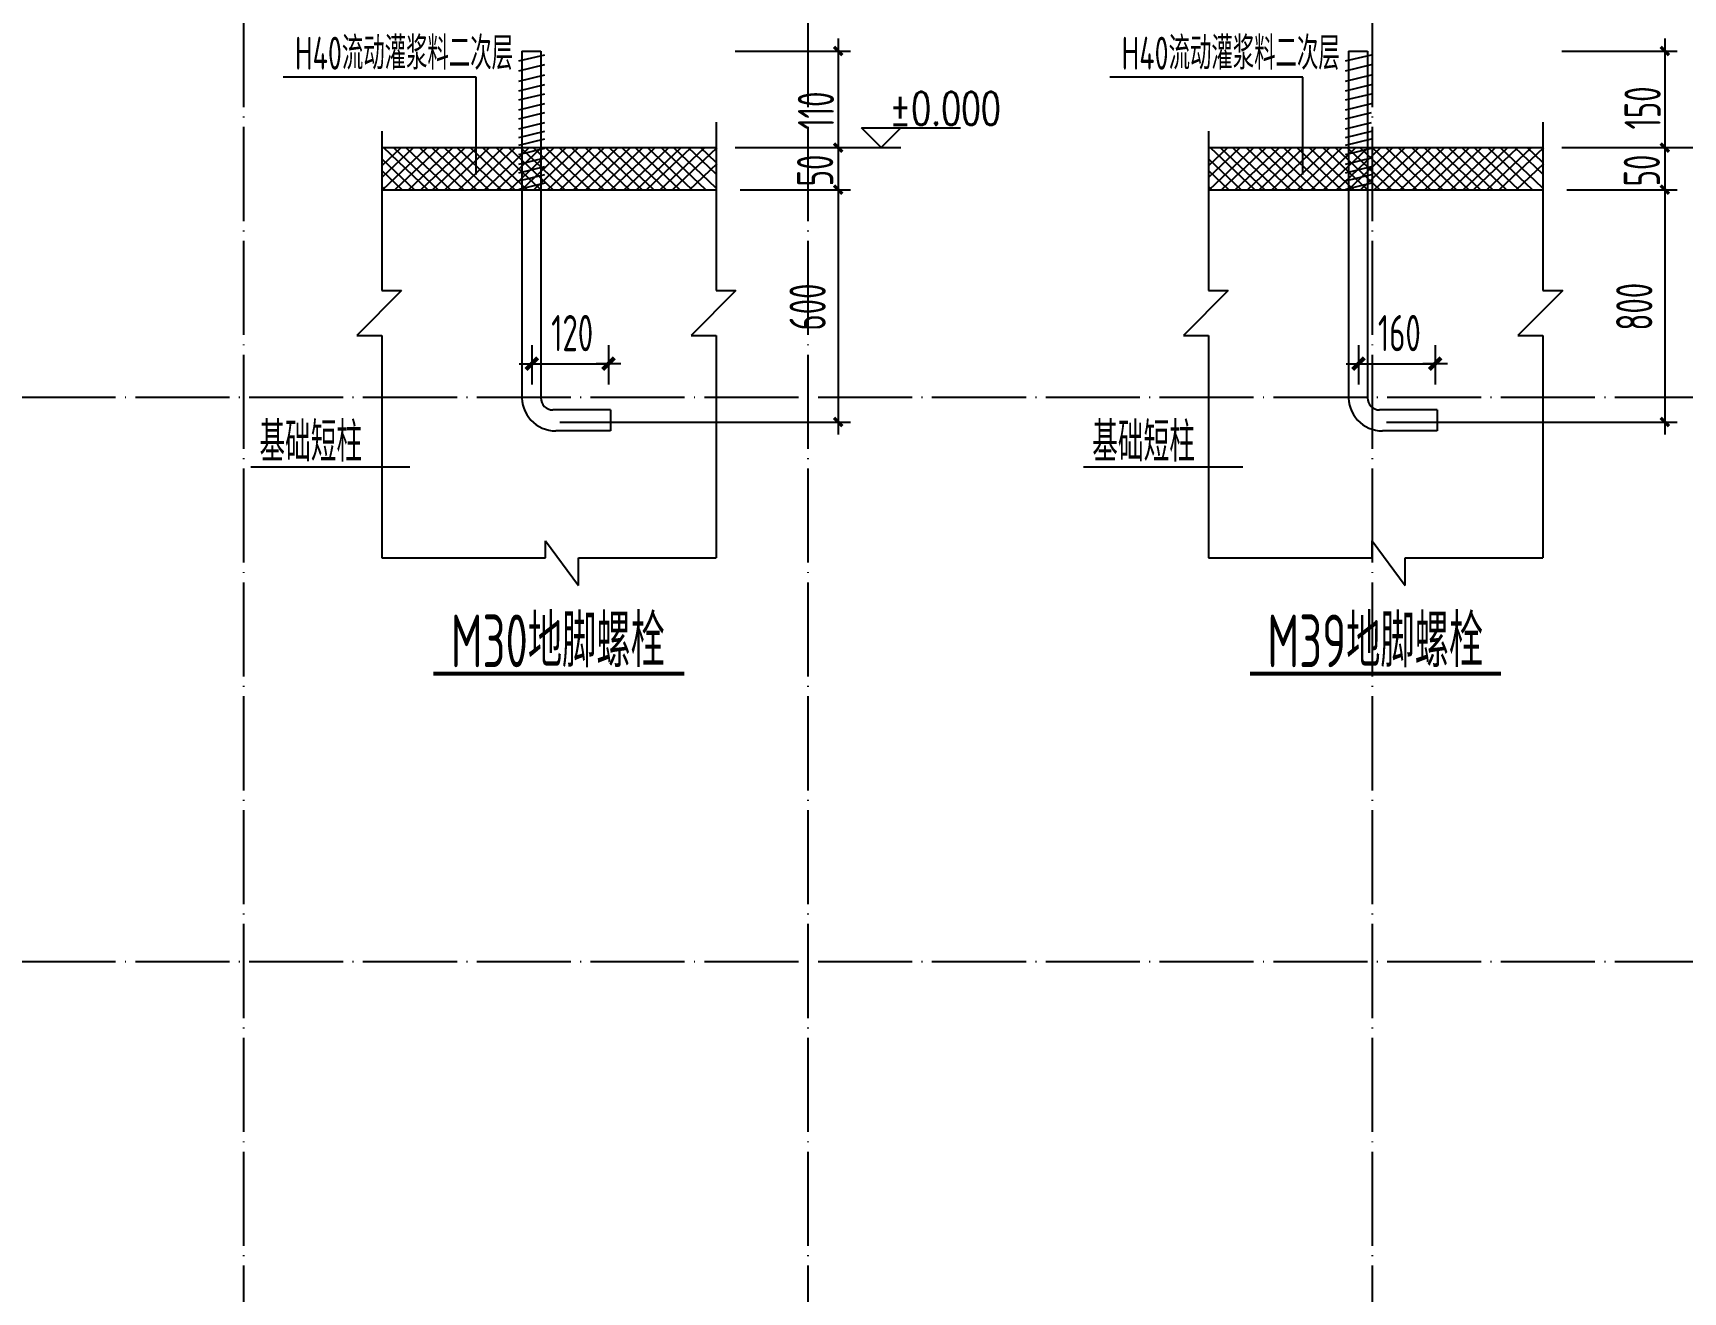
# Model space of a CAD drawing. Extents: x 14207793 to 14719554, y -1675802 to -1228715.
# Drawn here: x 14285540 to 14303084, y -1430561 to -1417182 of the extents above; entities that cross this region are included whole.
import ezdxf

# ---------------------------------------------------------------- set-up
doc = ezdxf.new("R2010")
doc.units = 0
doc.header["$LTSCALE"] = 500
doc.header["$MEASUREMENT"] = 0
doc.linetypes.add('CONTINOUS', pattern=[0])
doc.linetypes.add('DOTE', pattern=[2.42, 2, -0.2, 0.02, -0.2])
doc.layers.get('0').update_dxf_attribs({"linetype": 'CONTINUOUS'})
doc.layers.get('DEFPOINTS').update_dxf_attribs({"color": 140, "linetype": 'CONTINUOUS'})
for name, color, linetype in [('08', 3, 'CONTINUOUS'), ('AXIS', 3, 'CONTINUOUS'), ('DIM_SYMB', 3, 'CONTINUOUS'), ('DOTE', 8, 'DOTE'), ('PUB_TEXT', 6, 'CONTINUOUS')]:
    doc.layers.add(name, color=color, linetype=linetype)
doc.styles.add('_TCH_DIM', font='SIMPLEX', dxfattribs={"bigfont": 'GBCBIG'})
doc.styles.add('TSSD_REIN', font='Tssdeng.shx', dxfattribs={"width": 0.65, "bigfont": 'hztxt.shx'})

# ---------------------------------------------------------------- blocks, each defined once
blk = doc.blocks.new('_ArchTick')
at = {"color": 0, "linetype": 'ByBlock', "const_width": 0.4}
blk.add_lwpolyline([(-0.5, -0.5), (0.5, 0.5)], dxfattribs=at)
blk = doc.blocks.new('_DIMX')
blk.add_line((-150, 0), (150, 0))
at = {"const_width": 50}
blk.add_lwpolyline([(-70, -70), (70, 70)], dxfattribs=at)

msp = doc.modelspace()

# ---------------------------------------------------------------- linework, layer by layer
at = {"color": 4}
for p, q in [((14290706.32, -1417478.65), (14290982.77, -1417411.66)), ((14290738.39, -1417372.76), (14290738.39, -1421024.67)), ((14290738.39, -1417372.76), (14290938.86, -1417372.76)), ((14290938.86, -1417372.76), (14290938.86, -1421057.29)), ((14299496.57, -1417478.65), (14299773.02, -1417411.66)), ((14299528.64, -1417372.76), (14299528.64, -1421024.67)), ((14299528.64, -1417372.76), (14299729.11, -1417372.76)), ((14299729.11, -1417372.76), (14299729.11, -1421057.29)), ((14290706.32, -1417583.32), (14290982.77, -1417516.33)), ((14299496.57, -1417583.32), (14299773.02, -1417516.33)), ((14290250.64, -1417650.06), (14288200.89, -1417650.06)), ((14290250.64, -1418685.14), (14290250.64, -1417650.06)), ((14290706.32, -1417692.18), (14290982.77, -1417625.19)), ((14290706.32, -1417796.85), (14290982.77, -1417729.86)), ((14299040.89, -1417650.06), (14296991.14, -1417650.06)), ((14299040.89, -1418685.14), (14299040.89, -1417650.06)), ((14299496.57, -1417692.18), (14299773.02, -1417625.19)), ((14299496.57, -1417796.85), (14299773.02, -1417729.86)), ((14290706.32, -1417893.14), (14290982.77, -1417826.15)), ((14290706.32, -1417997.81), (14290982.77, -1417930.82)), ((14299496.57, -1417893.14), (14299773.02, -1417826.15)), ((14299496.57, -1417997.81), (14299773.02, -1417930.82)), ((14290706.32, -1418094.11), (14290982.77, -1418027.12)), ((14299496.57, -1418094.11), (14299773.02, -1418027.12)), ((14289248.34, -1418226.08), (14289248.34, -1419918.72)), ((14290706.32, -1418198.78), (14290982.77, -1418131.79)), ((14290706.32, -1418290.55), (14290982.77, -1418223.55)), ((14292804.82, -1418128.16), (14292804.82, -1419918.72)), ((14298038.59, -1418226.08), (14298038.59, -1419918.72)), ((14299496.57, -1418198.78), (14299773.02, -1418131.79)), ((14299496.57, -1418290.55), (14299773.02, -1418223.55)), ((14301595.07, -1418128.16), (14301595.07, -1419918.72)), ((14289248.34, -1418399.73), (14292804.82, -1418399.73)), ((14290706.32, -1418374.63), (14290982.77, -1418307.64)), ((14290706.32, -1418470.92), (14290982.77, -1418403.93)), ((14298038.59, -1418399.73), (14301595.07, -1418399.73)), ((14299496.57, -1418374.63), (14299773.02, -1418307.64)), ((14299496.57, -1418470.92), (14299773.02, -1418403.93)), ((14290706.32, -1418575.59), (14290982.77, -1418508.6)), ((14290706.32, -1418667.36), (14290982.77, -1418600.37)), ((14299496.57, -1418575.59), (14299773.02, -1418508.6)), ((14299496.57, -1418667.36), (14299773.02, -1418600.37)), ((14290706.32, -1418751.44), (14290982.77, -1418684.45)), ((14290710.64, -1418841.03), (14290987.09, -1418774.04)), ((14299496.57, -1418751.44), (14299773.02, -1418684.45)), ((14299500.89, -1418841.03), (14299777.34, -1418774.04)), ((14289248.34, -1418847.37), (14292804.82, -1418847.37)), ((14298038.59, -1418847.37), (14301595.07, -1418847.37)), ((14289458.26, -1419918.72), (14288982.44, -1420394.33)), ((14289248.34, -1419918.72), (14289458.26, -1419918.72)), ((14293014.74, -1419918.72), (14292538.92, -1420394.33)), ((14292804.82, -1419918.72), (14293014.74, -1419918.72)), ((14298248.51, -1419918.72), (14297772.69, -1420394.33)), ((14298038.59, -1419918.72), (14298248.51, -1419918.72)), ((14301804.99, -1419918.72), (14301329.17, -1420394.33)), ((14301595.07, -1419918.72), (14301804.99, -1419918.72)), ((14288982.44, -1420394.33), (14289248.34, -1420394.33)), ((14289248.34, -1420394.33), (14289248.34, -1422758.42)), ((14292538.92, -1420394.33), (14292804.82, -1420394.33)), ((14292804.82, -1420394.33), (14292804.82, -1422758.42)), ((14297772.69, -1420394.33), (14298038.59, -1420394.33)), ((14298038.59, -1420394.33), (14298038.59, -1422758.42)), ((14301329.17, -1420394.33), (14301595.07, -1420394.33)), ((14301595.07, -1420394.33), (14301595.07, -1422758.42)), ((14291681.24, -1421186.94), (14291068.52, -1421186.94)), ((14291681.24, -1421186.94), (14291681.24, -1421409.46)), ((14300471.49, -1421186.94), (14299858.77, -1421186.94)), ((14300471.49, -1421186.94), (14300471.49, -1421409.46)), ((14291681.24, -1421409.46), (14291098, -1421409.46)), ((14300471.49, -1421409.46), (14299888.25, -1421409.46)), ((14289547.37, -1421795.87), (14287854.32, -1421795.87)), ((14298402.37, -1421795.87), (14296709.32, -1421795.87)), ((14290989.29, -1422576.57), (14291339.15, -1423052.19)), ((14290989.29, -1422758.42), (14290989.29, -1422576.57)), ((14299779.54, -1422576.57), (14300129.4, -1423052.19)), ((14299779.54, -1422758.42), (14299779.54, -1422576.57)), ((14289248.34, -1422758.42), (14290989.29, -1422758.42)), ((14291339.15, -1423052.19), (14291339.15, -1422758.42)), ((14291339.15, -1422758.42), (14292804.82, -1422758.42)), ((14298038.59, -1422758.42), (14299779.54, -1422758.42)), ((14300129.4, -1423052.19), (14300129.4, -1422758.42)), ((14300129.4, -1422758.42), (14301595.07, -1422758.42))]:
    msp.add_line(p, q, dxfattribs=at)
at = {"linetype": 'CONTINOUS'}
for p, q in [((14289248.34, -1418718.05), (14289585.5, -1418399.73)), ((14289248.34, -1418593.79), (14289453.89, -1418399.73)), ((14289255.26, -1418847.37), (14289729.4, -1418399.73)), ((14289739.71, -1418847.37), (14289265.58, -1418399.73)), ((14289846.76, -1418847.37), (14289372.62, -1418399.73)), ((14289386.87, -1418847.37), (14289861.01, -1418399.73)), ((14289978.37, -1418847.37), (14289504.24, -1418399.73)), ((14289530.77, -1418847.37), (14290004.91, -1418399.73)), ((14290122.27, -1418847.37), (14289648.13, -1418399.73)), ((14289662.38, -1418847.37), (14290136.52, -1418399.73)), ((14290253.88, -1418847.37), (14289779.75, -1418399.73)), ((14289788.73, -1418847.37), (14290262.87, -1418399.73)), ((14290387.25, -1418847.37), (14289913.11, -1418399.73)), ((14289920.34, -1418847.37), (14290394.48, -1418399.73)), ((14290518.86, -1418847.37), (14290044.73, -1418399.73)), ((14290064.24, -1418847.37), (14290538.38, -1418399.73)), ((14290662.76, -1418847.37), (14290188.62, -1418399.73)), ((14290195.85, -1418847.37), (14290669.99, -1418399.73)), ((14290794.37, -1418847.37), (14290320.24, -1418399.73)), ((14290339.75, -1418847.37), (14290813.89, -1418399.73)), ((14290938.27, -1418847.37), (14290464.13, -1418399.73)), ((14290471.36, -1418847.37), (14290945.5, -1418399.73)), ((14291069.88, -1418847.37), (14290595.75, -1418399.73)), ((14290608.24, -1418847.37), (14291082.38, -1418399.73)), ((14291196.23, -1418847.37), (14290722.09, -1418399.73)), ((14290734.59, -1418847.37), (14291208.73, -1418399.73)), ((14291333.11, -1418847.37), (14290858.97, -1418399.73)), ((14290866.2, -1418847.37), (14291340.34, -1418399.73)), ((14291464.72, -1418847.37), (14290990.58, -1418399.73)), ((14291010.1, -1418847.37), (14291484.24, -1418399.73)), ((14291608.62, -1418847.37), (14291134.48, -1418399.73)), ((14291141.71, -1418847.37), (14291615.85, -1418399.73)), ((14291740.23, -1418847.37), (14291266.09, -1418399.73)), ((14291285.61, -1418847.37), (14291759.74, -1418399.73)), ((14291884.13, -1418847.37), (14291409.99, -1418399.73)), ((14291417.22, -1418847.37), (14291891.36, -1418399.73)), ((14292015.74, -1418847.37), (14291541.6, -1418399.73)), ((14291550.59, -1418847.37), (14292024.72, -1418399.73)), ((14292142.09, -1418847.37), (14291667.95, -1418399.73)), ((14291682.2, -1418847.37), (14292156.34, -1418399.73)), ((14292273.7, -1418847.37), (14291799.57, -1418399.73)), ((14291826.1, -1418847.37), (14292300.23, -1418399.73)), ((14292417.6, -1418847.37), (14291943.46, -1418399.73)), ((14291957.71, -1418847.37), (14292431.85, -1418399.73)), ((14292064.76, -1418847.37), (14292538.89, -1418399.73)), ((14292549.21, -1418847.37), (14292075.07, -1418399.73)), ((14292208.65, -1418847.37), (14292682.79, -1418399.73)), ((14292693.11, -1418847.37), (14292218.97, -1418399.73)), ((14292340.26, -1418847.37), (14292814.4, -1418399.73)), ((14292804.82, -1418828.59), (14292350.58, -1418399.73)), ((14292804.82, -1418682.44), (14292505.38, -1418399.73)), ((14292804.82, -1418558.19), (14292636.99, -1418399.73)), ((14298038.59, -1418718.05), (14298375.75, -1418399.73)), ((14298038.59, -1418593.79), (14298244.14, -1418399.73)), ((14298045.51, -1418847.37), (14298519.65, -1418399.73)), ((14298529.96, -1418847.37), (14298055.83, -1418399.73)), ((14298637.01, -1418847.37), (14298162.87, -1418399.73)), ((14298177.12, -1418847.37), (14298651.26, -1418399.73)), ((14298768.62, -1418847.37), (14298294.49, -1418399.73)), ((14298321.02, -1418847.37), (14298795.16, -1418399.73)), ((14298912.52, -1418847.37), (14298438.38, -1418399.73)), ((14298452.63, -1418847.37), (14298926.77, -1418399.73)), ((14299044.13, -1418847.37), (14298570, -1418399.73)), ((14298578.98, -1418847.37), (14299053.12, -1418399.73)), ((14299177.5, -1418847.37), (14298703.36, -1418399.73)), ((14298710.59, -1418847.37), (14299184.73, -1418399.73)), ((14299309.11, -1418847.37), (14298834.98, -1418399.73)), ((14298854.49, -1418847.37), (14299328.63, -1418399.73)), ((14299453.01, -1418847.37), (14298978.87, -1418399.73)), ((14298986.1, -1418847.37), (14299460.24, -1418399.73)), ((14299584.62, -1418847.37), (14299110.49, -1418399.73)), ((14299130, -1418847.37), (14299604.14, -1418399.73)), ((14299728.52, -1418847.37), (14299254.38, -1418399.73)), ((14299261.61, -1418847.37), (14299735.75, -1418399.73)), ((14299860.13, -1418847.37), (14299386, -1418399.73)), ((14299398.49, -1418847.37), (14299872.63, -1418399.73)), ((14299986.48, -1418847.37), (14299512.34, -1418399.73)), ((14299524.84, -1418847.37), (14299998.98, -1418399.73)), ((14300123.36, -1418847.37), (14299649.22, -1418399.73)), ((14299656.45, -1418847.37), (14300130.59, -1418399.73)), ((14300254.97, -1418847.37), (14299780.83, -1418399.73)), ((14299800.35, -1418847.37), (14300274.49, -1418399.73)), ((14300398.87, -1418847.37), (14299924.73, -1418399.73)), ((14299931.96, -1418847.37), (14300406.1, -1418399.73)), ((14300530.48, -1418847.37), (14300056.34, -1418399.73)), ((14300075.86, -1418847.37), (14300549.99, -1418399.73)), ((14300674.38, -1418847.37), (14300200.24, -1418399.73)), ((14300207.47, -1418847.37), (14300681.61, -1418399.73)), ((14300805.99, -1418847.37), (14300331.85, -1418399.73)), ((14300340.84, -1418847.37), (14300814.97, -1418399.73)), ((14300932.34, -1418847.37), (14300458.2, -1418399.73)), ((14300472.45, -1418847.37), (14300946.59, -1418399.73)), ((14301063.95, -1418847.37), (14300589.82, -1418399.73)), ((14300616.35, -1418847.37), (14301090.48, -1418399.73)), ((14301207.85, -1418847.37), (14300733.71, -1418399.73)), ((14300747.96, -1418847.37), (14301222.1, -1418399.73)), ((14300855.01, -1418847.37), (14301329.14, -1418399.73)), ((14301339.46, -1418847.37), (14300865.32, -1418399.73)), ((14300998.9, -1418847.37), (14301473.04, -1418399.73)), ((14301483.36, -1418847.37), (14301009.22, -1418399.73)), ((14301130.51, -1418847.37), (14301604.65, -1418399.73)), ((14301595.07, -1418828.59), (14301140.83, -1418399.73)), ((14301595.07, -1418682.44), (14301295.63, -1418399.73)), ((14301595.07, -1418558.19), (14301427.24, -1418399.73)), ((14289595.82, -1418847.37), (14289248.34, -1418519.31)), ((14292520.48, -1418847.37), (14292814.4, -1418569.88)), ((14298386.07, -1418847.37), (14298038.59, -1418519.31)), ((14301310.73, -1418847.37), (14301604.65, -1418569.88)), ((14289464.21, -1418847.37), (14289248.34, -1418643.57)), ((14289283.99, -1418847.37), (14289248.34, -1418813.71)), ((14298254.46, -1418847.37), (14298038.59, -1418643.57)), ((14298074.24, -1418847.37), (14298038.59, -1418813.71))]:
    msp.add_line(p, q, dxfattribs=at)
at = {"color": 0, "linetype": 'ByBlock'}
for p, q in [((14290843.06, -1420499.52), (14290843.06, -1420915.93)), ((14291658.74, -1420499.52), (14291658.74, -1420915.93)), ((14299633.31, -1420499.52), (14299633.31, -1420915.93)), ((14300448.99, -1420499.52), (14300448.99, -1420915.93)), ((14290842.18, -1420695.43), (14290841.3, -1420695.43)), ((14290843.06, -1420695.43), (14291658.74, -1420695.43)), ((14291659.62, -1420695.43), (14291660.5, -1420695.43)), ((14299632.43, -1420695.43), (14299631.55, -1420695.43)), ((14299633.31, -1420695.43), (14300448.99, -1420695.43)), ((14300449.87, -1420695.43), (14300450.75, -1420695.43))]:
    msp.add_line(p, q, dxfattribs=at)
at = {"color": 4}
for centre, radius, start, end in [((14291096.96, -1421050), 359.46, 175.959945, 270.165779), ((14291068.52, -1421057.29), 129.65, 180, 270), ((14299887.21, -1421050), 359.46, 175.959945, 270.165779), ((14299858.77, -1421057.29), 129.65, 180, 270)]:
    msp.add_arc(centre, radius, start, end, dxfattribs=at)
at = {"layer": 'AXIS'}
for p, q in [((14293007.21, -1417372.76), (14294233.25, -1417372.76)), ((14294100.95, -1417240.46), (14294100.95, -1418532.03)), ((14301797.46, -1417372.76), (14303023.5, -1417372.76)), ((14302891.2, -1417240.46), (14302891.2, -1418532.03)), ((14294100.95, -1418267.43), (14294100.95, -1418847.37)), ((14294347.92, -1418189.73), (14295402.89, -1418189.73)), ((14294557.92, -1418399.73), (14294347.92, -1418189.73)), ((14294557.92, -1418399.73), (14294767.92, -1418189.73)), ((14302891.2, -1418267.43), (14302891.2, -1418847.37)), ((14293007.21, -1418399.73), (14294240.14, -1418399.73)), ((14293558.45, -1418399.73), (14294767.92, -1418399.73)), ((14301797.46, -1418399.73), (14303030.39, -1418399.73)), ((14302348.7, -1418399.73), (14303558.17, -1418399.73)), ((14294100.95, -1418715.07), (14294100.95, -1421448.31)), ((14302891.2, -1418715.07), (14302891.2, -1421448.31)), ((14293057.7, -1418847.37), (14294233.25, -1418847.37)), ((14301847.95, -1418847.37), (14303023.5, -1418847.37)), ((14291140.32, -1421316.01), (14294233.25, -1421316.01)), ((14299930.57, -1421316.01), (14303023.5, -1421316.01))]:
    msp.add_line(p, q, dxfattribs=at)
for p in [(14294100.95, -1418399.73), (14302891.2, -1418399.73), (14294100.95, -1418847.37), (14302891.2, -1418847.37), (14294100.95, -1421316.01), (14302891.2, -1421316.01)]:
    msp.add_point(p, dxfattribs=at)
at = {"layer": 'DEFPOINTS', "color": 0, "linetype": 'ByBlock'}
for p in [(14290945.37, -1420234.92), (14299735.62, -1420234.92), (14291658.74, -1420695.43), (14300448.99, -1420695.43)]:
    msp.add_point(p, dxfattribs=at)
at = {"layer": 'DIM_SYMB', "const_width": 42}
for points in [[(14289795.79, -1423989.57), (14292465.46, -1423989.57)], [(14298479.29, -1423989.57), (14301148.96, -1423989.57)]]:
    msp.add_lwpolyline(points, dxfattribs=at)
at = {"layer": 'DOTE'}
for p, q in [((14287778.52, -1329850), (14287778.52, -1442650)), ((14293778.52, -1329850), (14293778.52, -1442650)), ((14299778.52, -1329850), (14299778.52, -1442650)), ((14280578.52, -1421050), (14312978.52, -1421050)), ((14280578.52, -1427050), (14312978.52, -1427050))]:
    msp.add_line(p, q, dxfattribs=at)

# ---------------------------------------------------------------- block references
at = {"color": 0, "linetype": 'ByBlock', "xscale": 0.8819999985396861, "yscale": 0.8819999998435377, "zscale": 0.8819999999999997}
for p in [(14290843.06, -1420695.43), (14299633.31, -1420695.43)]:
    msp.add_blockref('_DIMX', p, dxfattribs=at)
at = {"color": 0, "linetype": 'ByBlock', "xscale": 0.8819999985396861, "yscale": 0.8819999998435377, "zscale": 0.8819999999999997, "rotation": 180}
for p in [(14291658.74, -1420695.43), (14300448.99, -1420695.43)]:
    msp.add_blockref('_DIMX', p, dxfattribs=at)
at = {"layer": 'AXIS', "xscale": 88.19999999999999, "yscale": 88.19999999999999, "zscale": 88.19999999999997}
for p, rotation in [((14294100.95, -1417372.76), 90), ((14302891.2, -1417372.76), 90), ((14294100.95, -1418399.73), 270), ((14294100.95, -1418399.73), 90), ((14302891.2, -1418399.73), 270), ((14302891.2, -1418399.73), 90), ((14294100.95, -1418847.37), 270), ((14294100.95, -1418847.37), 90), ((14302891.2, -1418847.37), 270), ((14302891.2, -1418847.37), 90), ((14294100.95, -1421316.01), 270), ((14302891.2, -1421316.01), 270)]:
    msp.add_blockref('_ArchTick', p, dxfattribs=dict(at, rotation=rotation))

# ---------------------------------------------------------------- texts
at = {"color": 0, "linetype": 'ByBlock', "style": 'TSSD_REIN', "width": 0.65}
for s, height, p in [('H40流动灌浆料二次层', 350, (14288324.76, -1417570.79)), ('H40流动灌浆料二次层', 350, (14297115.01, -1417570.79)), ('基础短柱', 420, (14287947.51, -1421737.73)), ('基础短柱', 420, (14296802.51, -1421737.73))]:
    msp.add_text(s, height=height, dxfattribs=at).set_placement(p)
at = {"layer": '08', "color": 7, "style": 'TSSD_REIN', "width": 0.65}
for s, p in [('M30地脚螺栓', (14289980.95, -1423921.25)), ('M39地脚螺栓', (14298664.45, -1423921.25))]:
    msp.add_text(s, height=560, dxfattribs=at).set_placement(p)
at = {"layer": 'AXIS', "style": 'TSSD_REIN', "width": 0.65}
for s, p in [('110', (14294056.85, -1418205.97)), ('150', (14302847.1, -1418205.97)), ('50', (14294048.83, -1418810.98)), ('50', (14302839.08, -1418810.98)), ('600', (14293968.65, -1420343.64)), ('800', (14302758.9, -1420343.64))]:
    msp.add_text(s, height=385, rotation=90, dxfattribs=at).set_placement(p)
for s, p in [('120', (14291050.05, -1420563.13)), ('160', (14299840.3, -1420563.13))]:
    msp.add_text(s, height=385, dxfattribs=at).set_placement(p)
at = {"layer": 'PUB_TEXT', "style": '_TCH_DIM', "width": 0.705882}
msp.add_text('%%P0.000', height=350, dxfattribs=at).set_placement((14294645.43, -1418158.23))

doc.saveas('drawing.dxf')
